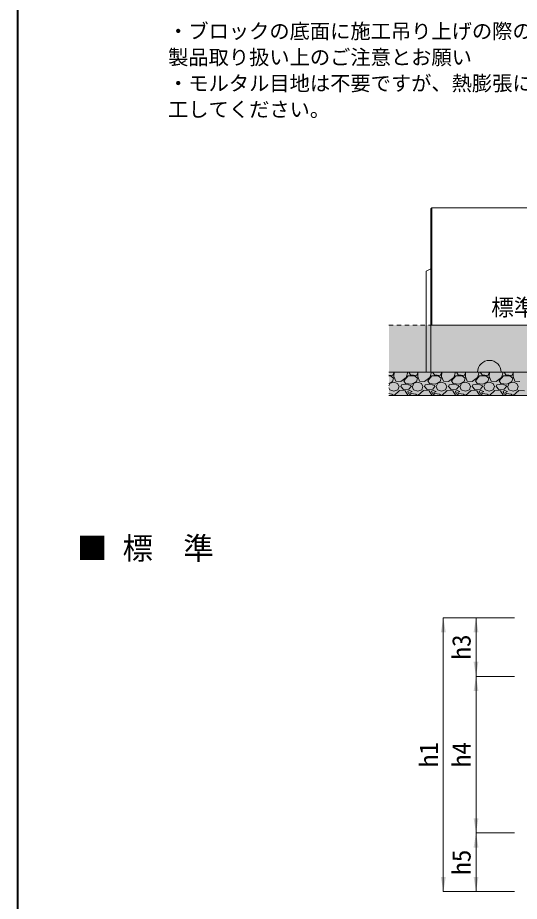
# Model space of a CAD drawing. Units: millimetres at full size; details may follow other scales. Extents: x 284 to 11284, y 191 to 9444.
# Drawn here: x 5849 to 7132, y 4879 to 7138 of the extents above; entities that cross this region are included whole.
import ezdxf
from ezdxf.enums import TextEntityAlignment as Align

# ---------------------------------------------------------------- set-up
doc = ezdxf.new("R2010")
doc.units = ezdxf.units.MM
doc.header["$LTSCALE"] = 15
doc.linetypes.add('USER2', pattern=[1.35, 0.75, -0.6])
for name, color, linetype, lineweight in [('0_2', 7, 'Continuous', 20), ('_0-0_', 7, 'Continuous', 13), ('図枠', 7, 'Continuous', 5), ('寸法線', 7, 'Continuous', 9), ('本体', 2, 'Continuous', 20), ('ﾊｯﾁﾝｸﾞ', 7, 'Continuous', 5)]:
    doc.layers.add(name, color=color, linetype=linetype, lineweight=lineweight)
doc.styles.add('ＭＳ ゴシック', font='')
doc.styles.get('ＭＳ ゴシック').set_extended_font_data('MS Gothic')

# ---------------------------------------------------------------- blocks, each defined once
blk = doc.blocks.new('filled_arrow')
at = {"color": 0, "linetype": 'Continuous', "lineweight": -2}
blk.add_solid([(7.5, 1.25), (0, 0), (7.5, -1.25)], dxfattribs=at)

msp = doc.modelspace()

# ---------------------------------------------------------------- hatches: boundary and pattern name
at = {"layer": 'ﾊｯﾁﾝｸﾞ'}
msp.add_hatch(color=8, dxfattribs=at).paths.add_polyline_path([(6798.93, 6351.95), (6798.93, 6171.95), (9412.84, 6171.95), (9412.84, 6351.95)])

# ---------------------------------------------------------------- linework, layer by layer
at = {"layer": '0_2', "linetype": 'USER2'}
msp.add_line((6798.93, 6351.95), (9412.84, 6351.95), dxfattribs=at)
at = {"layer": '0_2'}
for p, q in [((9412.84, 6231.95), (6798.93, 6231.95)), ((9412.84, 6171.95), (6798.93, 6171.95))]:
    msp.add_line(p, q, dxfattribs=at)
at = {"layer": '図枠', "lineweight": 40}
msp.add_line((5849.42, 7913.02), (5849.42, 988.02), dxfattribs=at)
at = {"layer": '寸法線'}
for p, q in [((6938.1, 4904.37), (6938.1, 5604.37)), ((7119.99, 5604.37), (6938.1, 5604.37)), ((7021.7, 5454.37), (7021.7, 5604.37)), ((7119.99, 5604.37), (7021.7, 5604.37)), ((7021.7, 5054.37), (7021.7, 5454.37)), ((7119.99, 5454.37), (7021.7, 5454.37)), ((7119.99, 5454.37), (7021.7, 5454.37)), ((7021.7, 4904.37), (7021.7, 5054.37)), ((7119.99, 5054.37), (7021.7, 5054.37)), ((7119.99, 5054.37), (7021.7, 5054.37)), ((7119.99, 4904.37), (6938.1, 4904.37)), ((7119.99, 4904.37), (7021.7, 4904.37))]:
    msp.add_line(p, q, dxfattribs=at)
at = {"layer": '本体'}
for p, q in [((6905.89, 6648.95), (6908.89, 6651.95)), ((6905.89, 6231.95), (6905.89, 6648.95)), ((6908.89, 6651.95), (7502.89, 6651.95)), ((6905.89, 6231.95), (7025.89, 6231.95)), ((7085.89, 6231.95), (7325.89, 6231.95))]:
    msp.add_line(p, q, dxfattribs=at)
at = {"layer": '本体', "lineweight": 5}
msp.add_line((6908.89, 6351.95), (6908.89, 6651.95), dxfattribs=at)
at = {"layer": '本体', "lineweight": 9}
for p, q in [((6893.89, 6489.95), (6905.89, 6495.95)), ((6893.89, 6231.95), (6893.89, 6489.95))]:
    msp.add_line(p, q, dxfattribs=at)
at = {"layer": '本体', "lineweight": 15}
for p, q in [((6905.89, 6351.95), (7505.89, 6351.95)), ((6905.89, 6231.95), (6893.89, 6231.95))]:
    msp.add_line(p, q, dxfattribs=at)
msp.add_arc((7055.89, 6231.95), 30, 0, 180, dxfattribs=at)
at = {"layer": 'ﾊｯﾁﾝｸﾞ'}
for p, q in [((6798.93, 6224.59), (6808.49, 6223.45)), ((6798.93, 6222.23), (6803, 6222.23)), ((6803, 6222.23), (6810.93, 6216.74)), ((6808.49, 6223.45), (6811.54, 6228.93)), ((6810.93, 6216.74), (6808.49, 6208.21)), ((6812.09, 6231.95), (6811.54, 6220.4)), ((6811.54, 6228.93), (6811.54, 6231.95)), ((6811.54, 6220.4), (6816.41, 6208.82)), ((6829.22, 6208.21), (6842.63, 6218.57)), ((6837.14, 6210.04), (6848.11, 6222.23)), ((6842.63, 6218.57), (6846.91, 6231.95)), ((6848.11, 6222.23), (6863.96, 6222.23)), ((6849.76, 6231.95), (6854.21, 6225.28)), ((6854.21, 6225.28), (6869.45, 6223.45)), ((6863.96, 6222.23), (6871.89, 6216.74)), ((6869.45, 6223.45), (6872.5, 6228.93)), ((6871.89, 6216.74), (6869.45, 6208.21)), ((6873.05, 6231.95), (6872.5, 6220.4)), ((6872.5, 6228.93), (6872.5, 6231.95)), ((6872.5, 6220.4), (6877.37, 6208.82)), ((6890.18, 6208.21), (6903.59, 6218.57)), ((6898.1, 6210.04), (6909.07, 6222.23)), ((6903.59, 6218.57), (6907.87, 6231.95)), ((6909.07, 6222.23), (6924.92, 6222.23)), ((6910.72, 6231.95), (6915.17, 6225.28)), ((6915.17, 6225.28), (6930.41, 6223.45)), ((6924.92, 6222.23), (6932.85, 6216.74)), ((6930.41, 6223.45), (6933.46, 6228.93)), ((6932.85, 6216.74), (6930.41, 6208.21)), ((6934.01, 6231.95), (6933.46, 6220.4)), ((6933.46, 6228.93), (6933.46, 6231.95)), ((6933.46, 6220.4), (6938.33, 6208.82)), ((6951.14, 6208.21), (6964.55, 6218.57)), ((6959.06, 6210.04), (6970.03, 6222.23)), ((6964.55, 6218.57), (6968.83, 6231.95)), ((6970.03, 6222.23), (6985.88, 6222.23)), ((6971.68, 6231.95), (6976.13, 6225.28)), ((6976.13, 6225.28), (6991.37, 6223.45)), ((6985.88, 6222.23), (6993.81, 6216.74)), ((6991.37, 6223.45), (6994.42, 6228.93)), ((6993.81, 6216.74), (6991.37, 6208.21)), ((6994.97, 6231.95), (6994.42, 6220.4)), ((6994.42, 6228.93), (6994.42, 6231.95)), ((6994.42, 6220.4), (6999.29, 6208.82)), ((7012.1, 6208.21), (7025.51, 6218.57)), ((7020.02, 6210.04), (7030.99, 6222.23)), ((7025.51, 6218.57), (7029.79, 6231.95)), ((7030.99, 6222.23), (7046.84, 6222.23)), ((7032.64, 6231.95), (7037.09, 6225.28)), ((7037.09, 6225.28), (7052.33, 6223.45)), ((7046.84, 6222.23), (7054.77, 6216.74)), ((7052.33, 6223.45), (7055.38, 6228.93)), ((7054.77, 6216.74), (7052.33, 6208.21)), ((7055.93, 6231.95), (7055.38, 6220.4)), ((7055.38, 6228.93), (7055.38, 6231.95)), ((7055.38, 6220.4), (7060.25, 6208.82)), ((7073.06, 6208.21), (7086.47, 6218.57)), ((7080.98, 6210.04), (7091.95, 6222.23)), ((7086.47, 6218.57), (7090.75, 6231.95)), ((7091.95, 6222.23), (7107.8, 6222.23)), ((7093.6, 6231.95), (7098.05, 6225.28)), ((7098.05, 6225.28), (7113.29, 6223.45)), ((7107.8, 6222.23), (7115.73, 6216.74)), ((7113.29, 6223.45), (7116.34, 6228.93)), ((7115.73, 6216.74), (7113.29, 6208.21)), ((7116.89, 6231.95), (7116.34, 6220.4)), ((7116.34, 6228.93), (7116.34, 6231.95)), ((7116.34, 6220.4), (7121.21, 6208.82)), ((6808.49, 6208.21), (6798.93, 6203.2)), ((6798.93, 6196.68), (6801.78, 6203.33)), ((6798.93, 6191.49), (6801.17, 6186.26)), ((6801.78, 6203.33), (6811.54, 6206.38)), ((6811.54, 6206.38), (6821.29, 6202.72)), ((6816.41, 6208.82), (6829.22, 6208.21)), ((6821.29, 6202.72), (6824.95, 6194.8)), ((6821.9, 6186.26), (6824.95, 6194.8)), ((6829.22, 6194.8), (6831.04, 6199.67)), ((6835.92, 6187.48), (6829.22, 6194.8)), ((6842.63, 6200.89), (6831.04, 6199.67)), ((6849.94, 6188.7), (6835.92, 6187.48)), ((6841.41, 6202.72), (6837.14, 6210.04)), ((6856.65, 6201.5), (6841.41, 6202.72)), ((6854.82, 6197.84), (6842.63, 6200.89)), ((6855.43, 6194.8), (6849.94, 6188.7)), ((6855.43, 6194.8), (6854.82, 6197.84)), ((6869.45, 6208.21), (6856.65, 6201.5)), ((6858.48, 6194.8), (6862.13, 6186.26)), ((6859.09, 6194.8), (6862.74, 6203.33)), ((6862.74, 6203.33), (6872.5, 6206.38)), ((6872.5, 6206.38), (6882.25, 6202.72)), ((6877.37, 6208.82), (6890.18, 6208.21)), ((6882.25, 6202.72), (6885.91, 6194.8)), ((6882.86, 6186.26), (6885.91, 6194.8)), ((6890.18, 6194.8), (6892, 6199.67)), ((6896.88, 6187.48), (6890.18, 6194.8)), ((6903.59, 6200.89), (6892, 6199.67)), ((6910.9, 6188.7), (6896.88, 6187.48)), ((6902.37, 6202.72), (6898.1, 6210.04)), ((6917.61, 6201.5), (6902.37, 6202.72)), ((6915.78, 6197.84), (6903.59, 6200.89)), ((6916.39, 6194.8), (6910.9, 6188.7)), ((6916.39, 6194.8), (6915.78, 6197.84)), ((6930.41, 6208.21), (6917.61, 6201.5)), ((6919.44, 6194.8), (6923.09, 6186.26)), ((6920.05, 6194.8), (6923.7, 6203.33)), ((6923.7, 6203.33), (6933.46, 6206.38)), ((6933.46, 6206.38), (6943.21, 6202.72)), ((6938.33, 6208.82), (6951.14, 6208.21)), ((6943.21, 6202.72), (6946.87, 6194.8)), ((6943.82, 6186.26), (6946.87, 6194.8)), ((6951.14, 6194.8), (6952.96, 6199.67)), ((6957.84, 6187.48), (6951.14, 6194.8)), ((6964.55, 6200.89), (6952.96, 6199.67)), ((6971.86, 6188.7), (6957.84, 6187.48)), ((6963.33, 6202.72), (6959.06, 6210.04)), ((6978.57, 6201.5), (6963.33, 6202.72)), ((6976.74, 6197.84), (6964.55, 6200.89)), ((6977.35, 6194.8), (6971.86, 6188.7)), ((6977.35, 6194.8), (6976.74, 6197.84)), ((6991.37, 6208.21), (6978.57, 6201.5)), ((6980.4, 6194.8), (6984.05, 6186.26)), ((6981.01, 6194.8), (6984.66, 6203.33)), ((6984.66, 6203.33), (6994.42, 6206.38)), ((6994.42, 6206.38), (7004.17, 6202.72)), ((6999.29, 6208.82), (7012.1, 6208.21)), ((7004.17, 6202.72), (7007.83, 6194.8)), ((7004.78, 6186.26), (7007.83, 6194.8)), ((7012.1, 6194.8), (7013.92, 6199.67)), ((7018.8, 6187.48), (7012.1, 6194.8)), ((7025.51, 6200.89), (7013.92, 6199.67)), ((7032.82, 6188.7), (7018.8, 6187.48)), ((7024.29, 6202.72), (7020.02, 6210.04)), ((7039.53, 6201.5), (7024.29, 6202.72)), ((7037.7, 6197.84), (7025.51, 6200.89)), ((7038.31, 6194.8), (7032.82, 6188.7)), ((7038.31, 6194.8), (7037.7, 6197.84)), ((7052.33, 6208.21), (7039.53, 6201.5)), ((7041.36, 6194.8), (7045.01, 6186.26)), ((7041.97, 6194.8), (7045.62, 6203.33)), ((7045.62, 6203.33), (7055.38, 6206.38)), ((7055.38, 6206.38), (7065.13, 6202.72)), ((7060.25, 6208.82), (7073.06, 6208.21)), ((7065.13, 6202.72), (7068.79, 6194.8)), ((7065.74, 6186.26), (7068.79, 6194.8)), ((7073.06, 6194.8), (7074.88, 6199.67)), ((7079.76, 6187.48), (7073.06, 6194.8)), ((7086.47, 6200.89), (7074.88, 6199.67)), ((7093.78, 6188.7), (7079.76, 6187.48)), ((7085.25, 6202.72), (7080.98, 6210.04)), ((7100.49, 6201.5), (7085.25, 6202.72)), ((7098.66, 6197.84), (7086.47, 6200.89)), ((7099.27, 6194.8), (7093.78, 6188.7)), ((7099.27, 6194.8), (7098.66, 6197.84)), ((7113.29, 6208.21), (7100.49, 6201.5)), ((7102.32, 6194.8), (7105.97, 6186.26)), ((7102.93, 6194.8), (7106.58, 6203.33)), ((7106.58, 6203.33), (7116.34, 6206.38)), ((7116.34, 6206.38), (7126.09, 6202.72)), ((7121.21, 6208.82), (7134.02, 6208.21)), ((7126.09, 6202.72), (7129.75, 6194.8)), ((7126.7, 6186.26), (7129.75, 6194.8)), ((6806.66, 6175.9), (6798.93, 6177.06)), ((6801.17, 6186.26), (6811.54, 6183.21)), ((6811.18, 6171.95), (6806.66, 6175.9)), ((6811.54, 6183.21), (6821.9, 6186.26)), ((6812.15, 6172.24), (6812.13, 6171.95)), ((6826.17, 6185.04), (6812.15, 6172.24)), ((6840.8, 6183.82), (6826.17, 6185.04)), ((6847.5, 6172.85), (6840.8, 6183.82)), ((6851.16, 6185.04), (6846.89, 6183.21)), ((6846.89, 6183.21), (6849.33, 6177.12)), ((6847.21, 6171.95), (6847.5, 6172.85)), ((6849.33, 6177.12), (6858.48, 6182.6)), ((6855.43, 6177.73), (6849.65, 6171.95)), ((6858.48, 6182.6), (6851.16, 6185.04)), ((6867.62, 6175.9), (6855.43, 6177.73)), ((6862.13, 6186.26), (6872.5, 6183.21)), ((6872.14, 6171.95), (6867.62, 6175.9)), ((6872.5, 6183.21), (6882.86, 6186.26)), ((6873.11, 6172.24), (6873.09, 6171.95)), ((6887.13, 6185.04), (6873.11, 6172.24)), ((6901.76, 6183.82), (6887.13, 6185.04)), ((6908.46, 6172.85), (6901.76, 6183.82)), ((6912.12, 6185.04), (6907.85, 6183.21)), ((6907.85, 6183.21), (6910.29, 6177.12)), ((6908.17, 6171.95), (6908.46, 6172.85)), ((6910.29, 6177.12), (6919.44, 6182.6)), ((6916.39, 6177.73), (6910.61, 6171.95)), ((6919.44, 6182.6), (6912.12, 6185.04)), ((6928.58, 6175.9), (6916.39, 6177.73)), ((6923.09, 6186.26), (6933.46, 6183.21)), ((6933.1, 6171.95), (6928.58, 6175.9)), ((6933.46, 6183.21), (6943.82, 6186.26)), ((6934.07, 6172.24), (6934.05, 6171.95)), ((6948.09, 6185.04), (6934.07, 6172.24)), ((6962.72, 6183.82), (6948.09, 6185.04)), ((6969.42, 6172.85), (6962.72, 6183.82)), ((6973.08, 6185.04), (6968.81, 6183.21)), ((6968.81, 6183.21), (6971.25, 6177.12)), ((6969.13, 6171.95), (6969.42, 6172.85)), ((6971.25, 6177.12), (6980.4, 6182.6)), ((6977.35, 6177.73), (6971.57, 6171.95)), ((6980.4, 6182.6), (6973.08, 6185.04)), ((6989.54, 6175.9), (6977.35, 6177.73)), ((6984.05, 6186.26), (6994.42, 6183.21)), ((6994.06, 6171.95), (6989.54, 6175.9)), ((6994.42, 6183.21), (7004.78, 6186.26)), ((6995.03, 6172.24), (6995.01, 6171.95)), ((7009.05, 6185.04), (6995.03, 6172.24)), ((7023.68, 6183.82), (7009.05, 6185.04)), ((7030.38, 6172.85), (7023.68, 6183.82)), ((7034.04, 6185.04), (7029.77, 6183.21)), ((7029.77, 6183.21), (7032.21, 6177.12)), ((7030.09, 6171.95), (7030.38, 6172.85)), ((7032.21, 6177.12), (7041.36, 6182.6)), ((7038.31, 6177.73), (7032.53, 6171.95)), ((7041.36, 6182.6), (7034.04, 6185.04)), ((7050.5, 6175.9), (7038.31, 6177.73)), ((7045.01, 6186.26), (7055.38, 6183.21)), ((7055.02, 6171.95), (7050.5, 6175.9)), ((7055.38, 6183.21), (7065.74, 6186.26)), ((7055.99, 6172.24), (7055.97, 6171.95)), ((7070.01, 6185.04), (7055.99, 6172.24)), ((7084.64, 6183.82), (7070.01, 6185.04)), ((7091.34, 6172.85), (7084.64, 6183.82)), ((7095, 6185.04), (7090.73, 6183.21)), ((7090.73, 6183.21), (7093.17, 6177.12)), ((7091.05, 6171.95), (7091.34, 6172.85)), ((7093.17, 6177.12), (7102.32, 6182.6)), ((7099.27, 6177.73), (7093.49, 6171.95)), ((7102.32, 6182.6), (7095, 6185.04)), ((7111.46, 6175.9), (7099.27, 6177.73)), ((7105.97, 6186.26), (7116.34, 6183.21)), ((7115.98, 6171.95), (7111.46, 6175.9)), ((7116.34, 6183.21), (7126.7, 6186.26)), ((7116.95, 6172.24), (7116.93, 6171.95)), ((7130.97, 6185.04), (7116.95, 6172.24)), ((7145.6, 6183.82), (7130.97, 6185.04))]:
    msp.add_line(p, q, dxfattribs=at)

# ---------------------------------------------------------------- block references
at = {"layer": '寸法線', "xscale": 5, "yscale": 5}
for p, rotation in [((6938.1, 5604.37), 270), ((7021.7, 5604.37), 270), ((7021.7, 5454.37), 90), ((7021.7, 5454.37), 270), ((7021.7, 5054.37), 90), ((7021.7, 5054.37), 270), ((6938.1, 4904.37), 90), ((7021.7, 4904.37), 90)]:
    msp.add_blockref('filled_arrow', p, dxfattribs=dict(at, rotation=rotation))

# ---------------------------------------------------------------- texts
at = {"layer": '0_2', "style": 'ＭＳ ゴシック'}
for s, p in [('・ブロックの底面に施工吊り上げの際のワイヤーを通すための半円状の切り欠きを設けてあります。', (6234.12, 7122.34)), ('製品取り扱い上のご注意とお願い', (6234.12, 7055.67)), ('・モルタル目地は不要ですが、熱膨張による端面破損を防止するために必ず１０ｍ毎に一箇所、コーキング（グレー色）で充填するかエラスタイト等を施', (6234.12, 6989.01)), ('工してください。', (6234.12, 6922.34))]:
    msp.add_text(s, height=37.98, dxfattribs=at).set_placement(p, align=Align.TOP_LEFT)
at = {"layer": '_0-0_', "style": 'ＭＳ ゴシック'}
msp.add_text('標準 500用', height=42.72, dxfattribs=at).set_placement((7205.89, 6363.34), align=Align.BOTTOM_CENTER)
msp.add_text('■ 標\u3000準', height=56.96, dxfattribs=at).set_placement((6001.17, 5736.31), align=Align.BOTTOM_LEFT)
at = {"layer": '寸法線', "style": 'ＭＳ ゴシック'}
for s, p in [('h3', (6984.2, 5529.37)), ('h1', (6900.6, 5254.37)), ('h4', (6984.2, 5254.37)), ('h5', (6984.2, 4979.37))]:
    msp.add_text(s, height=47.47, rotation=90, dxfattribs=at).set_placement(p, align=Align.MIDDLE_CENTER)

doc.saveas('drawing.dxf')
